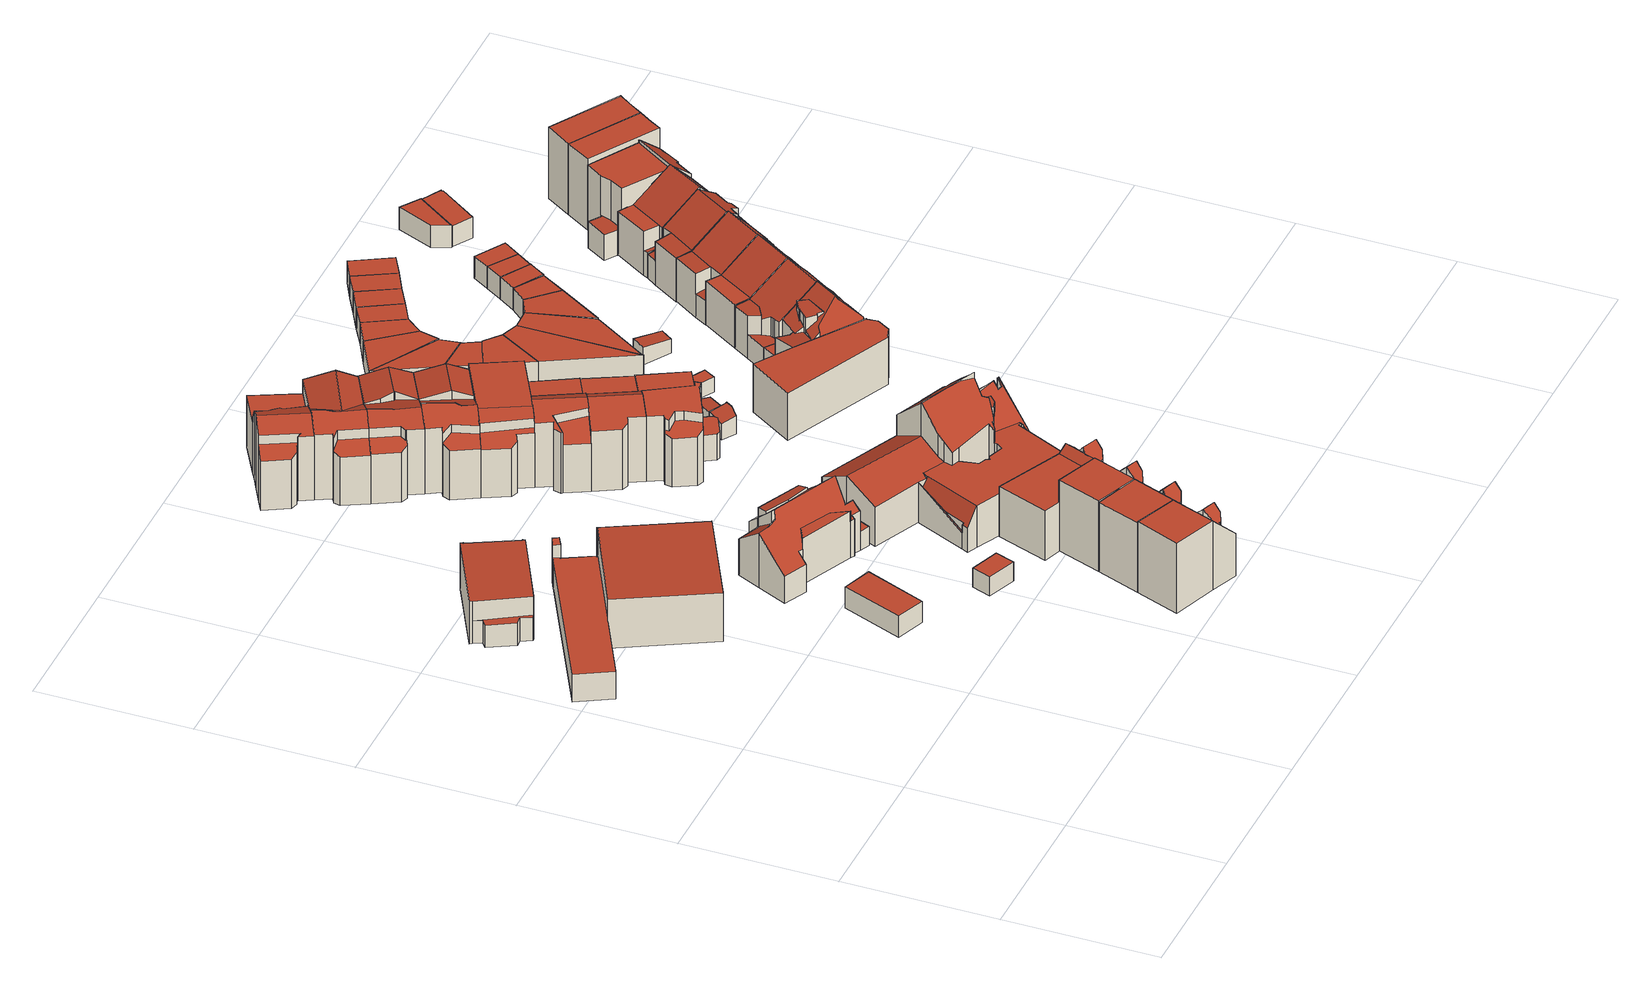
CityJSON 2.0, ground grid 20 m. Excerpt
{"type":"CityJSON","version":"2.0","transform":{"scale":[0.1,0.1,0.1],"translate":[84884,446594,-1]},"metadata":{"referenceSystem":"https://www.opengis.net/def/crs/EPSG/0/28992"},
"CityObjects":{
"building1":{"type":"Building","attributes":{"yearOfConstruction":1961},"geometry":[{"type":"MultiSurface","lod":"2","boundaries":[[[0,1,2,3,4,5,6,7,8,9,10,11,12,13]],[[3,2,14,15]],[[12,11,16,17,18]],[[0,13,19,20]],[[21,9,8,22,23]],[[24,21,23,25]],[[13,12,18,19]],[[8,7,26,22]],[[5,4,27,28]],[[6,5,28,24]],[[2,1,29,14]],[[30,29,31,32]],[[29,1,0,20,31]],[[7,6,24,25,26]],[[10,9,21,33]],[[11,10,33,16]],[[16,30,32,17]],[[4,3,15,27]],[[25,23,22,26]],[[32,31,20,19,18,17]],[[15,14,29,30,16,33,21,24,28,27]]],"semantics":{"surfaces":[{"type":"GroundSurface"},{"type":"WallSurface"},{"type":"RoofSurface"}],"values":[0,1,1,1,1,1,1,1,1,1,1,1,1,1,1,1,1,1,2,2,2]}}]},
"building2":{"type":"Building","attributes":{"yearOfConstruction":1956},"geometry":[{"type":"MultiSurface","lod":"2","boundaries":[[[34,35,36,37,38,39,40,41,42,43,44,45,46,47]],[[34,47,48,49]],[[43,42,50,51]],[[37,36,52,53]],[[38,37,53,54]],[[44,43,51,55]],[[42,41,56,50]],[[39,38,54,57]],[[41,40,58,56]],[[58,40,39,57,59]],[[36,35,60,52]],[[35,34,49,60]],[[47,46,61,62,48]],[[45,44,55,63]],[[46,45,63,61]],[[61,58,59,62]],[[61,63,55,51,50,56,58]],[[59,57,54,53,52,60,49,48,62]]],"semantics":{"surfaces":[{"type":"GroundSurface"},{"type":"WallSurface"},{"type":"RoofSurface"}],"values":[0,1,1,1,1,1,1,1,1,1,1,1,1,1,1,1,2,2]}}]},
"building3":{"type":"Building","attributes":{"yearOfConstruction":2017},"geometry":[{"type":"MultiSurface","lod":"2","boundaries":[[[64,65,66,67]],[[64,67,68,69]],[[65,64,69,70]],[[67,66,71,68]],[[66,65,70,71]],[[70,69,68,71]]],"semantics":{"surfaces":[{"type":"GroundSurface"},{"type":"WallSurface"},{"type":"RoofSurface"}],"values":[0,1,1,1,1,2]}}]},
"building4":{"type":"Building","attributes":{"yearOfConstruction":1995},"geometry":[{"type":"MultiSurface","lod":"2","boundaries":[[[72,73,74,75]],[[75,74,76,77]],[[74,73,78,76]],[[73,72,79,78]],[[72,75,77,79]],[[77,76,78,79]]],"semantics":{"surfaces":[{"type":"GroundSurface"},{"type":"WallSurface"},{"type":"RoofSurface"}],"values":[0,1,1,1,1,2]}}]},
"building5":{"type":"Building","attributes":{"yearOfConstruction":1920},"geometry":[{"type":"MultiSurface","lod":"2","boundaries":[[[80,81,82,83,84,85,86,87,88,89,90,91,92,93,94]],[[95,96,97]],[[89,88,98,99]],[[90,89,99,100]],[[92,91,101,102]],[[86,85,103,104]],[[85,84,105,103]],[[84,83,106,105]],[[82,81,107,108]],[[80,94,109,110]],[[81,80,110,107]],[[83,82,108,106]],[[93,92,102,111]],[[88,87,112,98]],[[91,90,100,101]],[[87,86,104,112]],[[97,113,95]],[[94,93,111,109]],[[104,103,105,106,108,97,96]],[[100,99,98,101]],[[113,97,108,107,110,109,111]],[[111,102,101,98,112,104,96,95,113]]],"semantics":{"surfaces":[{"type":"GroundSurface"},{"type":"WallSurface"},{"type":"RoofSurface"}],"values":[0,1,1,1,1,1,1,1,1,1,1,1,1,1,1,1,1,1,2,2,2,2]}}]},
"building6":{"type":"Building","attributes":{"yearOfConstruction":1922},"geometry":[{"type":"MultiSurface","lod":"2","boundaries":[[[114,115,116,117,118,119,120,121,122,123,124,125,126,127,128,129,130,131,132,133]],[[118,117,134,135]],[[136,137,138]],[[127,126,139,140]],[[141,128,127,140,142]],[[121,120,143,144]],[[122,121,144,145]],[[120,119,146,143]],[[147,148,149,150]],[[119,118,135,146]],[[123,122,145,151,152]],[[153,154,155,156]],[[154,157,158,155]],[[159,160,161,162]],[[132,131,163,164,165]],[[133,132,165,166]],[[131,130,167,163]],[[130,129,168,167]],[[163,147,150,164]],[[169,170,171,172]],[[170,141,142,171]],[[129,128,141,168]],[[173,174,175]],[[116,115,175,176]],[[145,177,178,151]],[[160,125,124,153,156,161]],[[124,123,152,153]],[[126,125,160,139]],[[175,115,114,179,180,173]],[[181,182,183]],[[117,116,176,134]],[[184,181,183,185]],[[186,184,185,187]],[[114,133,166,179]],[[179,136,138,180]],[[148,188,189,149]],[[188,190,191,189]],[[190,169,172,191]],[[177,186,187,178]],[[157,159,162,158]],[[138,137,174,173,180]],[[190,188,148,147,163,167,168,141,170,169]],[[189,185,183,182,146,135,134,176,175,174,137,136,179,166,165,164,150,149]],[[157,154,153,152,151,178,187,185,189,191,172,171,142,140,139,160,159]],[[177,145,144,143,146,182,181,184,186]],[[162,161,156,155,158]]],"semantics":{"surfaces":[{"type":"GroundSurface"},{"type":"WallSurface"},{"type":"RoofSurface"}],"values":[0,1,1,1,1,1,1,1,1,1,1,1,1,1,1,1,1,1,1,1,1,1,1,1,1,1,1,1,1,1,1,1,1,1,1,1,1,1,1,1,2,2,2,2,2,2]}}]},
"building7":{"type":"Building","attributes":{"yearOfConstruction":1920},"geometry":[{"type":"MultiSurface","lod":"2","boundaries":[[[92,192,90,193,194,195,196,197,198,199,200,201,202,203,204]],[[203,202,205,206]],[[202,201,207,205]],[[199,198,208,209]],[[198,197,210,208]],[[194,193,211,212]],[[195,194,212,213]],[[196,195,213,214]],[[215,216,217]],[[193,90,218,211]],[[90,192,219,218]],[[201,200,220,207]],[[192,92,102,219]],[[204,203,206,221]],[[217,222,215]],[[200,199,209,220]],[[214,223,224]],[[197,196,214,224,210]],[[92,204,221,102]],[[206,205,207,220,217,216,221]],[[212,211,218,219]],[[224,223,222,217,220,209,208,210]],[[221,216,215,222,223,214,213,212,219,102]]],"semantics":{"surfaces":[{"type":"GroundSurface"},{"type":"WallSurface"},{"type":"RoofSurface"}],"values":[0,1,1,1,1,1,1,1,1,1,1,1,1,1,1,1,1,1,1,2,2,2,2]}}]},
"building8":{"type":"Building","attributes":{"yearOfConstruction":1920},"geometry":[{"type":"MultiSurface","lod":"2","boundaries":[[[193,225,226,227,228,229,230,231,232,233,234,235,236,195,237]],[[234,233,238,239]],[[235,234,239,240]],[[232,231,241,242]],[[231,230,243,241]],[[193,237,244,245]],[[195,236,246,213]],[[228,227,247,248]],[[248,249,250]],[[229,228,248,250,251]],[[230,229,251,243]],[[233,232,242,238]],[[236,235,240,246]],[[237,195,213,244]],[[226,225,252,253]],[[225,193,245,252]],[[227,226,253,247]],[[254,255,256]],[[257,254,256,258]],[[258,259,257]],[[245,244,253,252]],[[259,249,248,247,253,244,213,246,255,254,257]],[[255,246,240,239,238,242,256]],[[258,256,242,241,243,251,250,249,259]]],"semantics":{"surfaces":[{"type":"GroundSurface"},{"type":"WallSurface"},{"type":"RoofSurface"}],"values":[0,1,1,1,1,1,1,1,1,1,1,1,1,1,1,1,1,1,1,1,2,2,2,2]}}]},
"building9":{"type":"Building","attributes":{"yearOfConstruction":1920},"geometry":[{"type":"MultiSurface","lod":"2","boundaries":[[[260,261,262,263,264,265,266,227,267,268,225,269,270,271,272,273,274,275,276,277]],[[272,271,278,279]],[[225,268,280,281]],[[271,270,282,278]],[[269,225,281,283]],[[270,269,283,282]],[[227,266,284,247]],[[275,274,285,286]],[[274,273,287,285]],[[266,265,288,284]],[[265,264,289,288]],[[290,291,292]],[[264,263,293,289]],[[263,262,294,293]],[[260,277,295,296]],[[261,260,296,297]],[[298,299,300]],[[276,275,286,298]],[[267,227,247,301]],[[273,272,279,287]],[[292,302,290]],[[268,267,301,280]],[[277,276,298,300,295]],[[262,261,297,294]],[[283,281,280,279,278,282]],[[284,288,289,293,294,290,302]],[[287,279,280,301]],[[297,296,295,300,299,291,290,294]],[[301,247,284,302,292,291,299,298,286,285,287]]],"semantics":{"surfaces":[{"type":"GroundSurface"},{"type":"WallSurface"},{"type":"RoofSurface"}],"values":[0,1,1,1,1,1,1,1,1,1,1,1,1,1,1,1,1,1,1,1,1,1,1,1,2,2,2,2,2]}}]},
"building10":{"type":"Building","attributes":{"yearOfConstruction":1925},"geometry":[{"type":"MultiSurface","lod":"2","boundaries":[[[303,304,305,306,307,308,309,310,311,312,313,314,315,316]],[[303,316,317,318]],[[316,315,319,317]],[[309,308,320,321]],[[304,303,318,322]],[[315,314,323,319]],[[324,323,325,326]],[[310,309,321,327]],[[305,304,322,328]],[[306,305,328,329,330]],[[328,324,326,329]],[[331,332,333,334]],[[332,335,336,333]],[[313,312,337,338]],[[311,310,327,331]],[[312,311,331,334,337]],[[339,340,341]],[[342,340,320]],[[307,306,330,343]],[[320,308,307,343,342]],[[344,345,346]],[[341,345,339]],[[335,344,346,347,336]],[[348,343,349]],[[346,348,349,347]],[[323,314,313,338,325]],[[328,322,318,317,319,323,324]],[[335,332,331,327,321,320,340,339,345,344]],[[346,345,341,340,342,343,348]],[[349,343,330,337,334,333,336,347]],[[338,337,330,329,326,325]]],"semantics":{"surfaces":[{"type":"GroundSurface"},{"type":"WallSurface"},{"type":"RoofSurface"}],"values":[0,1,1,1,1,1,1,1,1,1,1,1,1,1,1,1,1,1,1,1,1,1,1,1,1,1,2,2,2,2,2]}}]},
"building11":{"type":"Building","attributes":{"yearOfConstruction":1925},"geometry":[{"type":"MultiSurface","lod":"2","boundaries":[[[350,351,352,353,354,355,356,357,313,358,359,310,360,361]],[[362,363,364,365]],[[354,353,366,367]],[[368,358,313,369,370]],[[359,358,368,371]],[[310,359,371,372]],[[360,310,372,373]],[[361,360,373,374]],[[356,355,375,362]],[[355,354,367,375]],[[357,356,362,365,376]],[[313,357,376,369]],[[363,377,378,364]],[[379,380,381]],[[377,352,351,382,378]],[[381,368,370,379]],[[353,352,377,366]],[[351,350,383,382]],[[350,361,374,383]],[[370,369,376,365,364,378,382,384,385,380,379]],[[373,372,371,386,387]],[[377,363,362,375,367,366]],[[387,386,371,368,381,380,385,384]],[[387,384,382,383]],[[374,373,387,383]]],"semantics":{"surfaces":[{"type":"GroundSurface"},{"type":"WallSurface"},{"type":"RoofSurface"}],"values":[0,1,1,1,1,1,1,1,1,1,1,1,1,1,1,1,1,1,1,2,2,2,2,2,2]}}]},
"building12":{"type":"Building","attributes":{"yearOfConstruction":1925},"geometry":[{"type":"MultiSurface","lod":"2","boundaries":[[[361,388,389,390,391,392,393,394,395,353,396,397,398]],[[399,400,401,402]],[[400,403,401]],[[390,389,404,403]],[[395,394,405,406]],[[392,391,407,408]],[[393,392,408,409]],[[394,393,410,405]],[[411,410,409,412]],[[410,393,409]],[[413,414,415]],[[391,390,403,407]],[[361,398,416,417,418]],[[416,419,420,417]],[[388,361,418,421]],[[389,388,421,404]],[[415,422,423,413]],[[419,399,402,420]],[[398,397,422,416]],[[353,395,406,424]],[[425,426,427,428]],[[396,353,424,425]],[[426,411,412,427]],[[422,397,396,425,428,423]],[[421,402,401,403,404]],[[402,421,418,417,420]],[[422,415,414,407,403,400,399,419,416]],[[426,425,424,406,405,410,411]],[[428,427,412,409,408,407,414,413,423]]],"semantics":{"surfaces":[{"type":"GroundSurface"},{"type":"WallSurface"},{"type":"RoofSurface"}],"values":[0,1,1,1,1,1,1,1,1,1,1,1,1,1,1,1,1,1,1,1,1,1,1,1,2,2,2,2,2]}}]},
"building13":{"type":"Building","attributes":{"yearOfConstruction":1920},"geometry":[{"type":"MultiSurface","lod":"2","boundaries":[[[429,430,431,432,433,434,435,436,437,438,271,439,440,441,442,443,444,445,446,447,448,449,450,451,452,453,454,455,456,457,458,459]],[[271,438,460,461]],[[435,434,462,463]],[[434,433,464,462]],[[433,432,465,464]],[[456,455,466,467]],[[432,431,468,465]],[[431,430,469,468]],[[450,449,470,471]],[[451,450,471,472]],[[448,447,473,474]],[[475,457,456,467,476]],[[452,451,472,477]],[[455,454,478,466]],[[479,480,481,482,483]],[[454,453,484,478]],[[453,452,477,484]],[[485,486,487,488]],[[489,485,488,490]],[[491,492,493]],[[483,492,479]],[[494,495,496,497]],[[498,499,500,501]],[[499,502,503,500]],[[447,446,504,473]],[[505,506,507,508]],[[444,443,509,510]],[[445,444,510,511]],[[446,445,511,504]],[[441,440,512,513]],[[436,435,463,514]],[[439,271,461,515]],[[516,517,518,519,520]],[[521,489,490,522]],[[438,437,523,460]],[[430,429,524,469]],[[459,458,525,526]],[[527,528,529]],[[530,521,522,531]],[[532,442,441,513,533]],[[440,439,515,512]],[[449,448,474,534,470]],[[535,530,531,536]],[[474,480,479,534]],[[537,538,539,540]],[[541,527,529,542,537]],[[493,543,544,491]],[[543,545,541,537,540,544]],[[458,457,475,525]],[[495,498,501,546,496]],[[514,547,548]],[[437,436,514,548,523]],[[481,505,508,482]],[[549,550,551]],[[552,551,553]],[[506,554,555,507]],[[486,556,554,487]],[[554,556,516,520,555]],[[557,494,497,558]],[[517,535,536,518]],[[518,559,560,519]],[[559,557,558,560]],[[501,561,562,546]],[[526,563,564]],[[529,563,542]],[[561,545,543,562]],[[538,475,476,539]],[[502,565,503]],[[429,459,526,564,524]],[[443,442,532,509]],[[566,532,533,567]],[[567,568,566]],[[553,568,552]],[[551,569,549]],[[480,474,473,504,511]],[[517,516,556,486,485,489,521,530,535]],[[538,537,542,563,526,525,475]],[[543,493,492,483,482,508,507,555,520,519,560,558,497,496,546,562]],[[476,467,466,478,484,477,472,471,470,534,479,492,491,544,540,539]],[[528,527,541,545,561,501,500,503,565]],[[564,563,529,528,565,502,499,498,495,547,514,463,462,464,465,468,469,524]],[[568,553,551,550,505,481,480,511,510,509,532,566]],[[551,552,568,567,533,513,512,569]],[[569,512,515,461,460,523,548,547,495,494,557,559,518,536,531,522,490,488,487,554,506,505,550,549]]],"semantics":{"surfaces":[{"type":"GroundSurface"},{"type":"WallSurface"},{"type":"RoofSurface"}],"values":[0,1,1,1,1,1,1,1,1,1,1,1,1,1,1,1,1,1,1,1,1,1,1,1,1,1,1,1,1,1,1,1,1,1,1,1,1,1,1,1,1,1,1,1,1,1,1,1,1,1,1,1,1,1,1,1,1,1,1,1,1,1,1,1,1,1,1,1,1,1,1,1,1,1,2,2,2,2,2,2,2,2,2,2]}}]},
"building14":{"type":"Building","attributes":{"yearOfConstruction":1925},"geometry":[{"type":"MultiSurface","lod":"2","boundaries":[[[570,571,572,573,574,392,575,390,389,576,577,578,579,580]],[[581,582,583]],[[579,578,584,585]],[[570,580,586,587]],[[588,586,589,590]],[[392,574,591,408]],[[592,575,392,408,593]],[[571,570,587,594]],[[595,592,593,596]],[[597,588,590,598]],[[573,572,599,597]],[[572,571,594,599]],[[390,575,592,600]],[[600,601,602,403]],[[586,580,579,585,589]],[[574,573,597,598,591]],[[389,390,600,403,404]],[[577,576,603,604]],[[601,584,605,602]],[[584,578,577,604,605]],[[576,389,404,603]],[[596,606,595]],[[583,606,581]],[[594,587,586,588,597,599]],[[606,583,582,585,584,601,600,592,595]],[[604,603,602,605]],[[404,403,602,603]],[[606,596,593,408,591,598,590,589,585,582,581]]],"semantics":{"surfaces":[{"type":"GroundSurface"},{"type":"WallSurface"},{"type":"RoofSurface"}],"values":[0,1,1,1,1,1,1,1,1,1,1,1,1,1,1,1,1,1,1,1,1,1,1,2,2,2,2,2]}}]},
"building15":{"type":"Building","attributes":{"yearOfConstruction":1925},"geometry":[{"type":"MultiSurface","lod":"2","boundaries":[[[607,570,608,609,577,610,611,612,613,614,615]],[[607,615,616,617]],[[615,614,618,616]],[[577,609,619,620]],[[610,577,620,621]],[[611,610,621,622]],[[608,570,623,624]],[[570,607,617,623]],[[614,613,625,618]],[[613,612,626,625]],[[626,612,611,622,627]],[[624,626,627,628]],[[609,608,624,628,619]],[[624,623,617,616,618,625,626]],[[619,628,627,622]],[[622,621,620,619]]],"semantics":{"surfaces":[{"type":"GroundSurface"},{"type":"WallSurface"},{"type":"RoofSurface"}],"values":[0,1,1,1,1,1,1,1,1,1,1,1,1,2,2,2]}}]},
"building16":{"type":"Building","attributes":{"yearOfConstruction":1925},"geometry":[{"type":"MultiSurface","lod":"2","boundaries":[[[629,630,631,632,633,634,635,636,637,613,638,639,640,610,641]],[[635,634,642,643,644]],[[641,610,645,646]],[[613,637,647,648]],[[636,635,644,649]],[[637,636,649,647]],[[630,629,650,651]],[[640,639,652,653]],[[610,640,653,645]],[[654,632,631,655,656]],[[633,632,654,657]],[[629,641,646,650]],[[658,654,656,659]],[[638,613,648,660]],[[639,638,660,652]],[[634,633,657,642]],[[642,658,659,643]],[[631,630,651,655]],[[653,652,651,650]],[[646,645,653,650]],[[642,657,654,658]],[[660,648,647,649,644,643,659,656,655]],[[651,652,660,655]]],"semantics":{"surfaces":[{"type":"GroundSurface"},{"type":"WallSurface"},{"type":"RoofSurface"}],"values":[0,1,1,1,1,1,1,1,1,1,1,1,1,1,1,1,1,1,2,2,2,2,2]}}]},
"building17":{"type":"Building","attributes":{"yearOfConstruction":1917},"geometry":[{"type":"MultiSurface","lod":"2","boundaries":[[[661,633,631,662,663,641,664,665,666,667,668,669,670]],[[661,670,671,672]],[[670,669,673,671]],[[633,661,672,674]],[[662,631,655,675]],[[665,664,676,677]],[[666,665,677,678]],[[641,663,679,680]],[[664,641,680,676]],[[663,662,675,679]],[[631,633,674,655]],[[667,666,678,681]],[[668,667,681,682]],[[669,668,682,673]],[[677,676,680,679]],[[675,678,677,679]],[[678,675,655,681]],[[682,681,655,674,672,671,673]]],"semantics":{"surfaces":[{"type":"GroundSurface"},{"type":"WallSurface"},{"type":"RoofSurface"}],"values":[0,1,1,1,1,1,1,1,1,1,1,1,1,1,2,2,2,2]}}]},
"building18":{"type":"Building","attributes":{"yearOfConstruction":1925},"geometry":[{"type":"MultiSurface","lod":"2","boundaries":[[[683,684,685,686,687,688,689,690,691,692,693,694,695,668,696,697,664,698,699]],[[691,690,700,701]],[[702,699,698,703,704]],[[705,706,707,708]],[[692,691,701,709]],[[688,687,710,711,712]],[[697,696,713,714]],[[664,697,714,715]],[[698,664,715,703]],[[668,695,716,682]],[[696,668,682,713]],[[717,705,708,718]],[[694,693,719,717]],[[693,692,709,719]],[[695,694,717,718,716]],[[720,721,722,723,724]],[[722,725,723]],[[721,726,727,722]],[[726,702,704,727]],[[706,728,729,707]],[[730,689,688,712,731]],[[728,730,731,729]],[[690,689,730,700]],[[687,686,732,710]],[[686,685,733,732]],[[710,720,724,711]],[[685,684,734,733]],[[684,683,735,734]],[[683,699,702,735]],[[714,713,725,722,727]],[[704,703,715,714,727]],[[730,728,706,705,717,719,709,701,700]],[[724,723,725,713,682,716,718,708,707,729,731,712,711]],[[702,726,721,720,710,732,733,734,735]]],"semantics":{"surfaces":[{"type":"GroundSurface"},{"type":"WallSurface"},{"type":"RoofSurface"}],"values":[0,1,1,1,1,1,1,1,1,1,1,1,1,1,1,1,1,1,1,1,1,1,1,1,1,1,1,1,1,2,2,2,2,2]}}]},
"building19":{"type":"Building","attributes":{"yearOfConstruction":2010},"geometry":[{"type":"MultiSurface","lod":"2","boundaries":[[[736,737,738,739,740,741]],[[736,741,742,743]],[[740,739,744,745]],[[739,738,746,744]],[[737,736,743,747]],[[741,740,745,742]],[[738,737,747,746]],[[747,743,742,745,744,746]]],"semantics":{"surfaces":[{"type":"GroundSurface"},{"type":"WallSurface"},{"type":"RoofSurface"}],"values":[0,1,1,1,1,1,1,2]}}]},
"building20":{"type":"Building","attributes":{"yearOfConstruction":1995},"geometry":[{"type":"MultiSurface","lod":"2","boundaries":[[[748,749,750,751]],[[751,750,752,753]],[[750,749,754,752]],[[749,748,755,754]],[[748,751,753,755]],[[753,752,754,755]]],"semantics":{"surfaces":[{"type":"GroundSurface"},{"type":"WallSurface"},{"type":"RoofSurface"}],"values":[0,1,1,1,1,2]}}]},
"building21":{"type":"Building","attributes":{"yearOfConstruction":1928},"geometry":[{"type":"MultiSurface","lod":"2","boundaries":[[[736,741,756,757]],[[757,756,758,759]],[[756,741,760,758]],[[741,736,761,760]],[[736,757,759,761]],[[759,758,760,761]]],"semantics":{"surfaces":[{"type":"GroundSurface"},{"type":"WallSurface"},{"type":"RoofSurface"}],"values":[0,1,1,1,1,2]}}]},
"building22":{"type":"Building","attributes":{"yearOfConstruction":1923},"geometry":[{"type":"MultiSurface","lod":"2","boundaries":[[[762,763,764,765,766,767,768,769,770]],[[767,766,771,772]],[[768,767,772,773]],[[764,763,774,775]],[[766,765,776,771]],[[765,764,775,776]],[[762,770,777,778]],[[769,768,773,779]],[[763,762,778,774]],[[770,769,779,777]],[[779,773,772,771,776,775,774,778,777]]],"semantics":{"surfaces":[{"type":"GroundSurface"},{"type":"WallSurface"},{"type":"RoofSurface"}],"values":[0,1,1,1,1,1,1,1,1,1,2]}}]},
"building23":{"type":"Building","attributes":{"yearOfConstruction":1928},"geometry":[{"type":"MultiSurface","lod":"2","boundaries":[[[780,781,782,783]],[[781,780,784,785]],[[782,781,785,786]],[[783,782,786,787]],[[780,783,787,784]],[[787,786,785,784]]],"semantics":{"surfaces":[{"type":"GroundSurface"},{"type":"WallSurface"},{"type":"RoofSurface"}],"values":[0,1,1,1,1,2]}}]},
"building24":{"type":"Building","attributes":{"yearOfConstruction":1930},"geometry":[{"type":"MultiSurface","lod":"2","boundaries":[[[788,789,790,791]],[[788,791,792,793]],[[789,788,793,794]],[[791,790,795,792]],[[790,789,794,795]],[[794,793,792,795]]],"semantics":{"surfaces":[{"type":"GroundSurface"},{"type":"WallSurface"},{"type":"RoofSurface"}],"values":[0,1,1,1,1,2]}}]},
"building25":{"type":"Building","attributes":{"yearOfConstruction":1930},"geometry":[{"type":"MultiSurface","lod":"2","boundaries":[[[789,788,796,797]],[[797,796,798,799]],[[796,788,800,798]],[[788,789,794,800]],[[789,797,799,794]],[[799,798,800,794]]],"semantics":{"surfaces":[{"type":"GroundSurface"},{"type":"WallSurface"},{"type":"RoofSurface"}],"values":[0,1,1,1,1,2]}}]},
"building26":{"type":"Building","attributes":{"yearOfConstruction":1930},"geometry":[{"type":"MultiSurface","lod":"2","boundaries":[[[801,791,790,802]],[[791,801,803,804]],[[790,791,804,805]],[[802,790,805,806]],[[801,802,806,803]],[[806,805,804,803]]],"semantics":{"surfaces":[{"type":"GroundSurface"},{"type":"WallSurface"},{"type":"RoofSurface"}],"values":[0,1,1,1,1,2]}}]},
"building27":{"type":"Building","attributes":{"yearOfConstruction":1930},"geometry":[{"type":"MultiSurface","lod":"2","boundaries":[[[807,808,797,796]],[[808,807,809,810]],[[797,808,810,799]],[[796,797,799,811]],[[807,796,811,809]],[[811,799,810,809]]],"semantics":{"surfaces":[{"type":"GroundSurface"},{"type":"WallSurface"},{"type":"RoofSurface"}],"values":[0,1,1,1,1,2]}}]},
"building28":{"type":"Building","attributes":{"yearOfConstruction":1930},"geometry":[{"type":"MultiSurface","lod":"2","boundaries":[[[812,813,808,807]],[[813,812,814,815]],[[808,813,815,810]],[[807,808,810,809]],[[812,807,809,814]],[[809,810,815,814]]],"semantics":{"surfaces":[{"type":"GroundSurface"},{"type":"WallSurface"},{"type":"RoofSurface"}],"values":[0,1,1,1,1,2]}}]},
"building29":{"type":"Building","attributes":{"yearOfConstruction":1930},"geometry":[{"type":"MultiSurface","lod":"2","boundaries":[[[816,801,802,817]],[[801,816,818,803]],[[802,801,803,806]],[[817,802,806,819]],[[816,817,819,818]],[[819,806,803,818]]],"semantics":{"surfaces":[{"type":"GroundSurface"},{"type":"WallSurface"},{"type":"RoofSurface"}],"values":[0,1,1,1,1,2]}}]},
"building30":{"type":"Building","attributes":{"yearOfConstruction":1928},"geometry":[{"type":"MultiSurface","lod":"2","boundaries":[[[820,821,822,823,767,824,825,766,826,827,828,829]],[[823,822,830,831]],[[822,821,832,830]],[[827,826,833,834]],[[835,836,837,838]],[[824,767,839,840]],[[841,833,842,843]],[[844,845,846,847]],[[845,848,849,846]],[[850,841,843,851]],[[852,850,851,853,854]],[[821,820,855,832]],[[840,856,857]],[[833,826,766,771,842]],[[858,859,860,861]],[[838,862,835]],[[767,823,831,839]],[[863,858,861,864]],[[851,865,853]],[[866,867,865]],[[828,827,834,852]],[[820,829,836,855]],[[836,829,828,852,854,837]],[[825,824,840,857,868]],[[766,825,868,869,771]],[[870,871,872]],[[868,871,869]],[[872,844,847,873]],[[867,866,870,872,873,874]],[[859,875,876,860]],[[875,867,874,876]],[[848,863,864,849]],[[856,840,839,831,862,838]],[[834,833,841,850,852]],[[836,835,862,831,830,832,855]],[[848,845,844,872,871,868,857,856,838,837,854,853,865,867,875,859,858,863]],[[866,865,851,843,842,771,869,871,870]],[[864,861,860,876,874,873,847,846,849]]],"semantics":{"surfaces":[{"type":"GroundSurface"},{"type":"WallSurface"},{"type":"RoofSurface"}],"values":[0,1,1,1,1,1,1,1,1,1,1,1,1,1,1,1,1,1,1,1,1,1,1,1,1,1,1,1,1,1,1,1,2,2,2,2,2,2]}}]},
"building31":{"type":"Building","attributes":{"yearOfConstruction":1928},"geometry":[{"type":"MultiSurface","lod":"2","boundaries":[[[877,878,879,880]],[[878,877,881,882]],[[879,878,882,883]],[[880,879,883,884]],[[877,880,884,881]],[[884,883,882,881]]],"semantics":{"surfaces":[{"type":"GroundSurface"},{"type":"WallSurface"},{"type":"RoofSurface"}],"values":[0,1,1,1,1,2]}}]},
"building32":{"type":"Building","attributes":{"yearOfConstruction":1930},"geometry":[{"type":"MultiSurface","lod":"2","boundaries":[[[813,812,885,886]],[[886,885,887,888]],[[885,812,814,887]],[[812,813,889,814]],[[813,886,888,889]],[[888,887,814,889]]],"semantics":{"surfaces":[{"type":"GroundSurface"},{"type":"WallSurface"},{"type":"RoofSurface"}],"values":[0,1,1,1,1,2]}}]},
"building33":{"type":"Building","attributes":{"yearOfConstruction":1930},"geometry":[{"type":"MultiSurface","lod":"2","boundaries":[[[817,890,891,816]],[[816,891,892,818]],[[891,890,893,892]],[[890,817,819,893]],[[817,816,818,819]],[[818,892,893,819]]],"semantics":{"surfaces":[{"type":"GroundSurface"},{"type":"WallSurface"},{"type":"RoofSurface"}],"values":[0,1,1,1,1,2]}}]},
"building34":{"type":"Building","attributes":{"yearOfConstruction":1928},"geometry":[{"type":"MultiSurface","lod":"2","boundaries":[[[894,895,896,897,898,899,900,901,902,903,904]],[[900,899,905,906]],[[899,898,907,905]],[[898,897,908,907]],[[901,900,906,909]],[[910,902,901,909,911]],[[895,894,912,913]],[[896,895,913,914]],[[897,896,914,908]],[[903,902,910,915]],[[916,910,911,917]],[[918,919,920,921]],[[919,916,917,920]],[[904,903,915,922]],[[922,923,924,925,926]],[[894,904,922,926,912]],[[923,918,921,924]],[[924,927,925]],[[914,909,906,905,907,908]],[[923,922,915,910,916,919,918]],[[927,913,912,926,925]],[[924,921,920,917,911,909,914,913,927]]],"semantics":{"surfaces":[{"type":"GroundSurface"},{"type":"WallSurface"},{"type":"RoofSurface"}],"values":[0,1,1,1,1,1,1,1,1,1,1,1,1,1,1,1,1,1,2,2,2,2]}}]},
"building35":{"type":"Building","attributes":{"yearOfConstruction":1930},"geometry":[{"type":"MultiSurface","lod":"2","boundaries":[[[890,928,929,891]],[[891,929,930,892]],[[929,928,931,930]],[[928,890,893,931]],[[890,891,892,893]],[[892,930,931,893]]],"semantics":{"surfaces":[{"type":"GroundSurface"},{"type":"WallSurface"},{"type":"RoofSurface"}],"values":[0,1,1,1,1,2]}}]},
"building36":{"type":"Building","attributes":{"yearOfConstruction":1930},"geometry":[{"type":"MultiSurface","lod":"2","boundaries":[[[932,886,885,933]],[[886,932,934,935]],[[885,886,935,887]],[[933,885,887,936]],[[932,933,936,934]],[[936,887,935,934]]],"semantics":{"surfaces":[{"type":"GroundSurface"},{"type":"WallSurface"},{"type":"RoofSurface"}],"values":[0,1,1,1,1,2]}}]},
"building37":{"type":"Building","attributes":{"yearOfConstruction":1928},"geometry":[{"type":"MultiSurface","lod":"2","boundaries":[[[897,896,937,894,938,939,940,941,942,943]],[[897,943,944,945]],[[943,942,946,944]],[[896,897,945,914]],[[942,941,947,946]],[[940,939,948,949]],[[937,896,914,950]],[[894,937,950,951]],[[939,938,952,948]],[[938,894,951,952]],[[941,940,949,947]],[[914,949,948,950]],[[951,950,948,952]],[[949,914,945,944,946,947]]],"semantics":{"surfaces":[{"type":"GroundSurface"},{"type":"WallSurface"},{"type":"RoofSurface"}],"values":[0,1,1,1,1,1,1,1,1,1,1,2,2,2]}}]},
"building38":{"type":"Building","attributes":{"yearOfConstruction":1930},"geometry":[{"type":"MultiSurface","lod":"2","boundaries":[[[928,953,954,929]],[[929,954,955,930]],[[954,953,956,955]],[[953,928,931,956]],[[928,929,930,931]],[[930,955,956,931]]],"semantics":{"surfaces":[{"type":"GroundSurface"},{"type":"WallSurface"},{"type":"RoofSurface"}],"values":[0,1,1,1,1,2]}}]},
"building39":{"type":"Building","attributes":{"yearOfConstruction":1930},"geometry":[{"type":"MultiSurface","lod":"2","boundaries":[[[957,932,933,958]],[[932,957,959,934]],[[933,932,934,936]],[[958,933,936,960]],[[957,958,960,959]],[[960,936,934,959]]],"semantics":{"surfaces":[{"type":"GroundSurface"},{"type":"WallSurface"},{"type":"RoofSurface"}],"values":[0,1,1,1,1,2]}}]},
"building40":{"type":"Building","attributes":{"yearOfConstruction":1930},"geometry":[{"type":"MultiSurface","lod":"2","boundaries":[[[957,958,961,962,963]],[[961,958,960,964]],[[957,963,965,966]],[[958,957,966,960]],[[963,962,967,965]],[[962,961,964,967]],[[964,960,966,965,967]]],"semantics":{"surfaces":[{"type":"GroundSurface"},{"type":"WallSurface"},{"type":"RoofSurface"}],"values":[0,1,1,1,1,1,2]}}]},
"building41":{"type":"Building","attributes":{"yearOfConstruction":1930},"geometry":[{"type":"MultiSurface","lod":"2","boundaries":[[[953,968,969,954]],[[954,969,970,955]],[[969,968,971,970]],[[968,953,956,971]],[[953,954,955,956]],[[955,970,971,956]]],"semantics":{"surfaces":[{"type":"GroundSurface"},{"type":"WallSurface"},{"type":"RoofSurface"}],"values":[0,1,1,1,1,2]}}]},
"building42":{"type":"Building","attributes":{"yearOfConstruction":1928},"geometry":[{"type":"MultiSurface","lod":"2","boundaries":[[[972,973,974,975,976,977,978,979,980,981,982]],[[972,982,983,984]],[[973,972,984,949]],[[982,981,985,983]],[[981,980,986,985]],[[978,977,987,988]],[[989,974,973,949,948]],[[975,974,989,990]],[[980,979,991,986]],[[979,978,988,991]],[[977,976,992,993,987]],[[976,975,990,992]],[[994,989,948,995]],[[992,994,995,993]],[[991,949,984,983,985,986]],[[992,990,989,994]],[[948,949,991,988,995]],[[995,988,987,993]]],"semantics":{"surfaces":[{"type":"GroundSurface"},{"type":"WallSurface"},{"type":"RoofSurface"}],"values":[0,1,1,1,1,1,1,1,1,1,1,1,1,1,2,2,2,2]}}]},
"building43":{"type":"Building","attributes":{"yearOfConstruction":1930},"geometry":[{"type":"MultiSurface","lod":"2","boundaries":[[[961,996,997,962]],[[962,997,998,999]],[[997,996,1000,998]],[[996,961,964,1000]],[[961,962,999,964]],[[999,998,1000,964]]],"semantics":{"surfaces":[{"type":"GroundSurface"},{"type":"WallSurface"},{"type":"RoofSurface"}],"values":[0,1,1,1,1,2]}}]},
"building44":{"type":"Building","attributes":{"yearOfConstruction":1930},"geometry":[{"type":"MultiSurface","lod":"2","boundaries":[[[996,1001,1002,997]],[[997,1002,1003,998]],[[1002,1001,1004,1003]],[[1001,996,1000,1004]],[[996,997,998,1000]],[[998,1003,1004,1000]]],"semantics":{"surfaces":[{"type":"GroundSurface"},{"type":"WallSurface"},{"type":"RoofSurface"}],"values":[0,1,1,1,1,2]}}]},
"building45":{"type":"Building","attributes":{"yearOfConstruction":1928},"geometry":[{"type":"MultiSurface","lod":"2","boundaries":[[[1005,1006,1007,1008,1009,1010,1011,1012,1013,1014,1015,1016,1017]],[[1018,1019,1020,1021]],[[1009,1008,1022,1023]],[[1015,1014,1024,1025]],[[1014,1013,1026,1024]],[[1013,1012,1027,1028,1026]],[[1029,1030,1031,1032]],[[1027,1029,1032,1028]],[[1012,1011,1033,1027]],[[1011,1010,1030,1033]],[[1030,1010,1009,1023,1031]],[[1008,1007,1034,1022]],[[1007,1006,1035,1036,1034]],[[1035,1018,1021,1036]],[[1006,1005,986,1035]],[[1019,1017,1016,1037,1020]],[[1016,1015,1025,1037]],[[1005,1017,1019,986]],[[1030,1029,1027,1033]],[[1032,1031,1023,1022]],[[1034,1026,1028,1032,1022]],[[1025,1024,1026,1034,1036,1021,1020,1037]],[[1019,1018,1035,986]]],"semantics":{"surfaces":[{"type":"GroundSurface"},{"type":"WallSurface"},{"type":"RoofSurface"}],"values":[0,1,1,1,1,1,1,1,1,1,1,1,1,1,1,1,1,1,2,2,2,2,2]}}]},
"building46":{"type":"Building","attributes":{"yearOfConstruction":1928},"geometry":[{"type":"MultiSurface","lod":"2","boundaries":[[[1038,1039,1040,1041,1014,1042,1043,1011,1044,1045,1046]],[[1047,1048,1049,1050]],[[1011,1043,1051,1052]],[[1041,1040,1053,1054]],[[1014,1041,1054,1055]],[[1040,1039,1056,1053]],[[1044,1011,1052,1047]],[[1046,1045,1057,1058]],[[1051,1043,1042,1059,1060]],[[1045,1044,1047,1050,1057]],[[1042,1014,1055,1059]],[[1039,1038,1061,1056]],[[1038,1046,1058,1061]],[[1048,1051,1060,1049]],[[1050,1049,1058,1057]],[[1061,1059,1055,1054,1053,1056]],[[1048,1047,1052,1051]],[[1060,1059,1061,1058,1049]]],"semantics":{"surfaces":[{"type":"GroundSurface"},{"type":"WallSurface"},{"type":"RoofSurface"}],"values":[0,1,1,1,1,1,1,1,1,1,1,1,1,1,2,2,2,2]}}]},
"building47":{"type":"Building","attributes":{"yearOfConstruction":1930},"geometry":[{"type":"MultiSurface","lod":"2","boundaries":[[[1062,1063,1064,1065]],[[1065,1064,1066,1067]],[[1064,1063,1068,1066]],[[1063,1062,1069,1068]],[[1062,1065,1067,1069]],[[1067,1066,1068,1069]]],"semantics":{"surfaces":[{"type":"GroundSurface"},{"type":"WallSurface"},{"type":"RoofSurface"}],"values":[0,1,1,1,1,2]}}]},
"building48":{"type":"Building","attributes":{"yearOfConstruction":1930},"geometry":[{"type":"MultiSurface","lod":"2","boundaries":[[[1070,1071,1072,1073,1074,1075,1076]],[[1074,1073,1077,1078]],[[1075,1074,1078,1079]],[[1076,1075,1079,1080]],[[1073,1072,1081,1077]],[[1072,1071,1082,1081]],[[1071,1070,1083,1082]],[[1070,1076,1080,1083]],[[1080,1079,1078,1077,1081,1082,1083]]],"semantics":{"surfaces":[{"type":"GroundSurface"},{"type":"WallSurface"},{"type":"RoofSurface"}],"values":[0,1,1,1,1,1,1,1,2]}}]},
"building49":{"type":"Building","attributes":{"yearOfConstruction":1930},"geometry":[{"type":"MultiSurface","lod":"2","boundaries":[[[1084,1085,1086,1087,1088,1089,1090,1091,1092,1093,1094,1095,1096,1097,1098,1099]],[[1094,1093,1100,1101]],[[1093,1092,1102,1100]],[[1098,1097,1103,1104]],[[1095,1094,1101,1105]],[[1092,1091,1106,1102]],[[1107,1108,1109,1110]],[[1090,1089,1111,1112,1113]],[[1091,1090,1113,1106]],[[1111,1114,1115,1112]],[[1089,1088,1116,1111]],[[1108,1103,1117,1109]],[[1084,1099,1118,1119]],[[1088,1087,1107,1110,1116]],[[1099,1098,1104,1118]],[[1085,1084,1119,1120]],[[1114,1096,1095,1105,1115]],[[1103,1097,1096,1114,1117]],[[1086,1085,1120,1121]],[[1087,1086,1121,1107]],[[1105,1101,1100,1102,1106,1113,1112,1115]],[[1114,1111,1116,1110,1109,1117]],[[1121,1120,1119,1118,1104,1103,1108,1107]]],"semantics":{"surfaces":[{"type":"GroundSurface"},{"type":"WallSurface"},{"type":"RoofSurface"}],"values":[0,1,1,1,1,1,1,1,1,1,1,1,1,1,1,1,1,1,1,1,2,2,2]}}]},
"building50":{"type":"Building","attributes":{"yearOfConstruction":1930},"geometry":[{"type":"MultiSurface","lod":"2","boundaries":[[[1090,1088,1122,1123,1124]],[[1122,1088,1125,1126]],[[1090,1124,1127,1128]],[[1088,1090,1128,1125]],[[1124,1123,1129,1127]],[[1123,1122,1126,1129]],[[1126,1125,1128,1127,1129]]],"semantics":{"surfaces":[{"type":"GroundSurface"},{"type":"WallSurface"},{"type":"RoofSurface"}],"values":[0,1,1,1,1,1,2]}}]},
"building51":{"type":"Building","attributes":{"yearOfConstruction":1930},"geometry":[{"type":"MultiSurface","lod":"2","boundaries":[[[1130,1131,1123,1122,1132]],[[1123,1131,1133,1129]],[[1122,1123,1129,1126]],[[1132,1122,1126,1134]],[[1131,1130,1135,1133]],[[1130,1132,1134,1135]],[[1134,1126,1129,1133,1135]]],"semantics":{"surfaces":[{"type":"GroundSurface"},{"type":"WallSurface"},{"type":"RoofSurface"}],"values":[0,1,1,1,1,1,2]}}]}
},
"vertices":[
[184,499,10],[122,617,10],[33,571,10],[9,615,10],[210,720,10],[209,720,10],[213,722,10],[221,726,10],[225,719,10],[217,714,10],[216,714,10],[236,677,10],[239,678,10],[300,560,10],[33,571,49],[9,615,49],[236,677,49],[236,677,87],[239,678,87],[300,560,87],[184,499,79],[217,714,49],[225,719,71],[217,714,68],[213,722,49],[213,722,67],[221,726,71],[210,720,49],[209,720,49],[122,617,49],[237,676,49],[122,617,79],[237,676,87],[216,714,49],
[167,818,10],[169,815,10],[168,815,10],[199,754,10],[200,754,10],[201,751,10],[107,703,10],[104,702,10],[97,716,10],[88,715,10],[71,748,10],[78,754,10],[72,765,10],[70,768,10],[70,768,70],[167,818,75],[97,716,43],[88,715,42],[168,815,75],[199,754,75],[200,754,75],[71,748,41],[104,702,43],[201,751,75],[107,703,44],[107,703,70],[169,815,75],[72,765,42],[72,765,70],[78,754,42],
[298,394,10],[336,380,10],[305,301,10],[268,315,10],[268,315,40],[298,394,40],[336,380,40],[305,301,40],
[381,248,11],[390,273,11],[428,259,11],[419,234,11],[428,259,38],[419,234,38],[390,273,38],[381,248,38],
[545,53,11],[550,44,11],[547,37,11],[544,28,11],[535,24,11],[533,25,11],[532,22,11],[524,1,11],[488,15,11],[430,36,11],[452,93,11],[508,72,11],[545,59,11],[545,58,11],[543,54,11],[529,43,81],[528,31,78],[529,43,90],[488,15,109],[430,36,110],[452,93,111],[508,72,110],[545,59,71],[533,25,74],[532,22,71],[535,24,74],[544,28,81],[550,44,82],[547,37,90],[543,54,75],[545,53,75],[545,58,71],[524,1,71],[530,51,83],
[393,426,9],[324,457,9],[318,460,9],[312,448,9],[282,462,9],[300,502,9],[314,532,9],[343,519,9],[345,522,9],[350,534,9],[363,528,9],[421,501,9],[433,496,9],[432,495,9],[435,494,9],[456,484,9],[424,415,9],[411,421,9],[400,427,9],[399,423,9],[312,448,48],[282,462,47],[394,426,62],[383,447,74],[394,426,75],[433,496,60],[432,495,61],[435,494,35],[435,494,61],[314,532,60],[343,519,62],[345,522,59],[300,502,85],[416,432,35],[405,437,35],[405,437,74],[416,432,74],[345,522,71],[350,534,60],[363,528,60],[356,516,72],[356,516,75],[363,528,73],[386,500,74],[386,500,76],[417,489,72],[421,501,60],[421,501,73],[417,489,76],[411,421,35],[411,421,65],[400,427,64],[399,423,61],[424,415,36],[456,484,35],[434,475,35],[425,480,35],[425,480,76],[434,475,77],[324,457,74],[342,467,74],[324,457,59],[318,460,59],[346,521,59],[346,521,71],[393,426,61],[393,426,75],[329,493,83],[314,496,86],[329,493,89],[337,497,78],[337,497,95],[333,499,78],[333,499,95],[424,457,35],[424,457,96],[428,461,35],[428,461,91],
[509,72,11],[473,150,11],[531,129,11],[566,116,11],[564,112,11],[564,111,11],[566,110,11],[571,101,11],[568,94,11],[565,85,11],[555,81,11],[553,82,11],[552,79,11],[555,81,74],[553,82,74],[565,85,81],[566,110,75],[571,101,82],[564,111,75],[473,150,109],[531,129,109],[566,116,71],[564,112,71],[549,101,82],[545,96,84],[549,101,89],[452,93,109],[509,72,109],[568,94,90],[552,79,71],[557,110,78],[562,113,74],[564,112,74],
[494,208,11],[551,187,11],[587,173,11],[585,169,11],[585,168,11],[587,167,11],[591,158,11],[589,150,11],[586,142,11],[576,137,11],[574,138,11],[573,136,11],[530,129,11],[586,142,80],[576,137,73],[574,138,73],[591,158,82],[589,150,90],[587,167,75],[530,129,110],[473,150,111],[573,136,71],[587,173,71],[585,169,71],[583,170,74],[585,169,74],[585,168,75],[494,208,111],[551,187,110],[573,156,78],[570,143,76],[573,156,90],[575,165,80],[575,165,81],[578,167,78],
[609,226,11],[613,217,11],[611,209,11],[607,200,11],[598,196,11],[596,197,11],[595,195,11],[569,180,11],[558,184,11],[494,207,11],[470,215,11],[494,282,11],[581,243,11],[591,239,11],[604,233,11],[608,231,11],[607,228,11],[606,226,11],[494,282,82],[581,243,81],[558,184,80],[494,208,81],[470,215,81],[494,207,80],[595,195,72],[604,233,77],[608,231,72],[591,239,90],[596,197,73],[598,196,74],[591,217,90],[597,224,80],[591,217,83],[607,200,81],[611,209,90],[606,226,75],[609,226,75],[613,217,82],[607,228,72],[606,228,73],[607,228,73],[569,180,89],[587,213,84],
[240,1057,11],[223,1088,11],[239,1097,11],[260,1109,11],[279,1119,11],[287,1124,11],[333,1150,11],[363,1093,11],[322,1070,11],[289,1052,11],[265,1039,11],[256,1056,11],[256,1057,11],[249,1054,11],[249,1054,84],[240,1057,80],[256,1057,89],[287,1124,83],[333,1150,84],[223,1088,80],[256,1056,89],[261,1054,91],[256,1056,102],[261,1054,104],[363,1093,82],[239,1097,91],[239,1097,104],[260,1109,115],[322,1070,81],[302,1093,82],[302,1093,101],[322,1070,98],[305,1098,82],[305,1098,99],[289,1052,115],[265,1039,102],[299,1119,83],[295,1121,83],[299,1119,78],[287,1124,91],[279,1119,106],[295,1103,82],[298,1115,83],[295,1103,95],[295,1103,102],[291,1105,98],[291,1105,103],
[344,1010,11],[318,995,11],[299,985,11],[282,976,11],[266,1007,11],[268,1016,11],[270,1017,11],[275,1020,11],[290,1053,11],[311,1064,11],[380,1059,11],[392,1036,11],[270,1017,85],[281,1017,91],[281,1017,105],[270,1017,100],[282,976,80],[266,1007,79],[290,1053,115],[265,1039,103],[290,1053,118],[311,1064,103],[363,1093,102],[380,1059,113],[392,1036,102],[268,1016,83],[275,1020,103],[299,985,91],[299,985,104],[297,1038,118],[300,1027,116],[297,1038,115],[318,995,116],[344,1010,102],[303,1020,116],[300,1026,116],[308,1025,113],[308,1022,113],
[409,1005,11],[422,980,11],[375,954,11],[347,939,11],[324,926,11],[314,944,11],[308,941,11],[299,944,11],[298,984,11],[319,996,11],[344,1009,11],[365,980,101],[366,980,101],[366,980,113],[365,980,113],[375,954,103],[422,980,103],[308,941,85],[299,944,81],[347,939,115],[324,926,103],[314,944,103],[314,944,89],[313,945,89],[313,945,103],[331,969,115],[331,966,115],[331,969,114],[344,1009,102],[344,1009,103],[392,1036,103],[353,993,102],[353,993,108],[409,1005,113],[319,996,113],[319,996,116],[282,976,81],[298,984,92],[315,952,92],[315,952,105],[298,984,105],
[647,345,11],[652,343,11],[655,350,11],[657,349,11],[636,303,11],[634,304,11],[637,310,11],[634,311,11],[630,313,11],[595,237,11],[495,283,11],[464,298,11],[451,304,11],[455,312,11],[485,379,11],[422,407,11],[441,450,11],[457,487,11],[536,451,11],[565,438,11],[615,416,11],[618,423,11],[613,425,11],[614,427,11],[646,413,11],[645,411,11],[640,413,11],[637,406,11],[644,403,11],[667,392,11],[650,352,11],[595,237,70],[494,282,70],[634,304,61],[637,310,67],[636,303,61],[657,349,110],[640,413,88],[637,406,95],[655,350,110],[652,343,102],[615,416,95],[618,423,87],[613,425,87],[536,451,65],[565,438,65],[644,403,64],[644,403,95],[614,427,85],[645,411,88],[546,400,133],[546,400,87],[533,374,74],[533,374,106],[546,400,134],[646,413,86],[553,323,45],[543,327,45],[543,327,70],[553,323,70],[555,318,45],[555,318,70],[603,374,135],[584,383,134],[603,374,134],[596,330,70],[604,336,70],[604,336,103],[596,330,94],[613,343,81],[617,339,79],[617,339,97],[613,343,98],[626,341,86],[626,341,98],[457,487,65],[530,365,70],[527,354,70],[527,354,88],[530,365,98],[485,379,67],[422,407,66],[441,450,87],[464,298,70],[451,304,45],[634,311,67],[495,283,70],[588,333,45],[587,326,45],[587,326,70],[587,326,87],[588,333,94],[560,321,45],[560,321,70],[630,313,70],[647,345,101],[667,392,66],[650,352,108],[626,363,99],[624,358,99],[626,363,104],[580,314,45],[580,314,70],[455,312,34],[455,312,45],[565,438,94],[586,322,45],[586,322,70],[622,368,105],[636,386,83],[636,386,113],[622,368,133],[622,368,99],[626,363,107],[618,363,131],[618,363,139],[618,363,99],[613,343,112],[635,314,70],[634,311,70],[496,373,70],[501,379,70],[496,373,67],[486,379,47],[486,379,67],[538,350,70],[538,350,89],[538,350,45],[593,331,70],[593,331,94],[589,326,70],[589,326,88],[608,350,98],[608,350,116],[649,353,108],[650,352,109],[635,350,98],[456,311,34],[456,311,48],[469,339,48],[497,372,70],
[341,863,11],[324,895,11],[327,904,11],[328,905,11],[334,908,11],[349,940,11],[440,946,11],[452,923,11],[405,898,11],[375,881,11],[354,870,11],[366,897,115],[373,885,115],[366,897,116],[405,898,99],[375,881,115],[354,870,91],[341,863,80],[342,900,93],[354,870,102],[342,900,104],[334,908,103],[349,940,115],[349,940,119],[324,895,80],[366,905,114],[366,905,118],[328,905,86],[328,905,99],[327,904,85],[375,954,101],[393,920,100],[393,920,113],[440,946,113],[452,923,103],[405,898,103],[366,899,116],
[357,831,11],[356,871,11],[372,880,11],[481,866,11],[401,823,11],[388,816,11],[383,813,11],[373,832,11],[366,828,11],[366,828,83],[357,831,79],[373,832,88],[372,880,112],[452,923,111],[481,866,111],[401,823,112],[341,863,79],[356,871,91],[383,813,88],[388,816,92],[388,816,105],[356,871,104],
[465,785,11],[459,781,11],[437,770,11],[425,763,11],[400,750,11],[385,779,11],[384,781,11],[386,791,11],[393,794,11],[408,827,11],[429,838,11],[436,842,11],[511,809,11],[385,779,79],[385,779,96],[384,781,96],[481,866,81],[511,809,82],[393,794,102],[383,813,102],[386,791,98],[465,785,83],[459,781,103],[429,838,103],[436,842,83],[425,763,98],[437,770,115],[425,763,109],[400,750,79],[400,798,94],[400,798,106],[408,827,115],
[417,718,11],[455,779,11],[469,787,11],[540,753,11],[498,730,11],[484,722,11],[466,713,11],[442,699,11],[432,718,11],[426,715,11],[426,715,99],[417,718,96],[432,718,103],[400,750,96],[455,779,105],[540,753,81],[498,730,82],[484,722,105],[469,787,82],[511,809,81],[466,713,115],[442,699,103],
[544,657,11],[543,651,11],[517,638,11],[512,639,11],[502,656,11],[501,657,11],[472,641,11],[466,638,11],[457,641,11],[443,667,11],[445,677,11],[448,678,11],[452,681,11],[470,715,11],[501,731,11],[571,695,11],[534,675,11],[466,638,85],[457,641,80],[534,675,47],[571,695,82],[534,675,83],[449,673,85],[461,671,92],[461,671,105],[449,673,100],[443,667,79],[502,656,47],[502,656,117],[501,657,117],[470,715,117],[501,731,82],[540,753,82],[452,681,103],[448,678,86],[448,678,101],[445,677,83],[507,657,47],[505,664,47],[505,664,113],[505,664,120],[507,657,119],[501,662,118],[533,678,47],[533,678,83],[466,662,92],[466,662,105],[472,641,90],[472,641,103],[512,639,48],[517,638,48],[543,651,47],[544,657,47],
[585,659,9],[587,658,9],[583,650,9],[570,639,9],[553,650,9],[566,671,9],[566,671,35],[585,659,37],[570,639,35],[553,650,32],[583,650,37],[587,658,38],
[498,875,10],[530,891,10],[537,877,10],[505,861,10],[537,877,34],[505,861,34],[530,891,38],[498,875,38],
[582,696,9],[601,684,9],[582,696,34],[601,684,29],[566,671,34],[585,659,29],
[727,515,10],[725,513,10],[579,579,10],[617,637,10],[664,607,10],[748,550,10],[748,549,10],[750,536,10],[740,519,10],[664,607,78],[748,550,78],[748,549,78],[725,513,77],[579,579,77],[617,637,78],[740,519,77],[727,515,77],[750,536,77],
[647,709,9],[638,694,9],[608,711,9],[616,726,9],[647,709,30],[638,694,30],[608,711,30],[616,726,30],
[583,986,6],[530,986,6],[490,1062,6],[580,1012,6],[580,1012,36],[583,986,37],[530,986,38],[490,1062,38],
[595,964,6],[551,946,6],[595,964,36],[551,946,37],[583,986,36],
[586,1038,6],[543,1091,6],[586,1038,37],[580,1012,37],[490,1062,37],[543,1091,37],
[615,947,6],[581,889,6],[615,947,37],[581,889,37],[595,964,37],
[638,939,6],[637,781,6],[638,939,37],[637,781,38],
[603,1059,6],[576,1108,6],[603,1059,37],[576,1108,37],
[774,602,10],[762,584,10],[767,580,10],[751,555,10],[695,586,10],[686,592,10],[682,636,10],[694,655,10],[715,641,10],[756,614,10],[767,580,77],[751,555,77],[762,584,84],[682,636,45],[694,655,45],[736,583,107],[756,614,108],[756,614,109],[736,583,110],[748,550,66],[695,586,71],[693,622,45],[682,636,72],[693,622,73],[709,595,89],[712,597,90],[712,597,97],[709,595,97],[717,590,96],[717,590,98],[700,621,44],[700,621,72],[715,641,44],[700,621,73],[715,641,74],[774,602,85],[702,591,86],[695,586,84],[725,627,86],[711,618,81],[711,618,97],[725,627,98],[737,579,104],[733,615,96],[733,615,98],[697,617,73],[703,609,73],[703,609,80],[686,592,76],[686,592,77],[699,605,74],[688,594,77],[699,605,79],[699,605,97],[703,609,97],[713,618,82],[713,618,97],
[701,784,9],[690,768,9],[656,789,9],[667,806,9],[701,784,29],[690,768,29],[656,789,34],[667,806,35],
[665,940,6],[685,857,6],[665,940,37],[685,857,37],[637,781,37],
[602,1123,6],[630,1074,6],[630,1074,37],[602,1123,37],
[724,703,11],[741,692,11],[786,663,11],[810,648,11],[791,618,11],[785,621,11],[774,602,11],[755,614,11],[711,643,11],[694,655,11],[711,682,11],[785,621,84],[774,602,84],[791,618,77],[810,648,77],[755,614,108],[711,643,44],[711,643,72],[724,703,71],[741,692,72],[786,663,108],[694,655,44],[716,651,45],[716,651,72],[718,656,45],[716,652,45],[716,652,72],[718,656,72],[711,682,45],[716,667,45],[716,667,67],[716,667,72],[711,682,71],[731,676,72],
[629,1138,6],[656,1089,6],[656,1089,37],[629,1138,37],
[722,916,6],[688,951,6],[722,916,37],[685,857,38],[688,951,37],
[743,691,11],[755,752,11],[773,740,11],[816,712,11],[835,700,11],[823,681,11],[829,678,11],[829,678,76],[810,648,76],[823,681,83],[835,700,83],[773,740,72],[816,712,108],[743,691,73],[724,703,72],[755,752,72],
[656,1153,6],[683,1103,6],[683,1103,37],[656,1153,37],
[741,947,6],[705,970,6],[741,947,37],[705,970,37],
[719,992,6],[755,969,6],[750,961,6],[719,992,37],[750,961,38],[741,947,38],[755,969,38],
[683,1167,6],[710,1118,6],[710,1118,37],[683,1167,37],
[835,700,10],[816,712,10],[773,740,10],[755,752,10],[765,768,10],[786,801,10],[804,789,10],[847,761,10],[871,745,10],[852,715,10],[847,718,10],[847,718,84],[835,700,84],[852,715,77],[871,745,76],[786,801,71],[804,789,72],[773,740,46],[755,752,44],[847,761,108],[765,768,43],[765,768,71],[783,757,45],[783,757,72],
[733,1014,6],[769,990,6],[769,990,37],[755,969,37],[733,1014,37],
[746,1035,6],[784,1012,6],[784,1012,37],[746,1035,37],
[871,745,9],[858,754,9],[845,762,9],[804,789,9],[786,801,9],[808,836,9],[817,849,9],[835,837,9],[876,811,9],[897,797,9],[885,778,9],[890,775,9],[884,764,9],[870,767,91],[884,764,76],[884,764,86],[870,767,94],[804,789,73],[786,801,70],[897,797,90],[885,778,90],[876,811,106],[835,837,45],[835,837,72],[827,824,45],[808,836,43],[808,836,70],[827,824,73],[817,849,43],[845,762,107],[858,754,95],[858,754,97],[890,775,86],
[908,858,9],[933,842,9],[914,812,9],[908,816,9],[878,809,9],[835,838,9],[820,855,9],[847,898,9],[865,887,9],[820,855,44],[838,843,44],[838,843,71],[820,855,71],[835,838,44],[817,849,45],[914,812,76],[908,816,83],[897,797,84],[933,842,75],[847,898,70],[865,887,71],[878,809,108],[835,838,71],[908,858,107],
[792,1082,6],[783,1104,6],[802,1151,6],[827,1134,6],[802,1151,38],[827,1134,38],[783,1104,37],[792,1082,37],
[851,1119,7],[850,1118,7],[851,1116,7],[817,1066,7],[793,1081,7],[792,1082,7],[827,1134,7],[817,1066,37],[793,1081,36],[792,1082,36],[827,1134,37],[851,1116,38],[850,1118,38],[851,1119,38],
[832,909,8],[848,935,8],[864,925,8],[866,927,8],[880,949,8],[941,910,8],[966,894,8],[963,889,8],[964,880,8],[957,868,8],[948,866,8],[933,842,8],[908,858,8],[852,895,8],[847,898,8],[848,898,8],[957,868,75],[948,866,81],[964,880,75],[852,895,43],[847,898,43],[933,842,81],[963,889,81],[866,927,45],[862,913,44],[862,913,100],[866,927,100],[941,910,102],[941,910,106],[966,894,81],[908,858,101],[908,858,106],[880,949,100],[852,895,100],[848,898,43],[832,909,44],[848,935,45],[864,925,45],
[900,981,8],[986,926,8],[974,908,8],[880,949,109],[900,981,108],[974,908,110],[966,894,110],[986,926,110],
[1007,959,8],[998,945,8],[921,1014,8],[998,945,110],[921,1014,109],[1007,959,111]
]}
